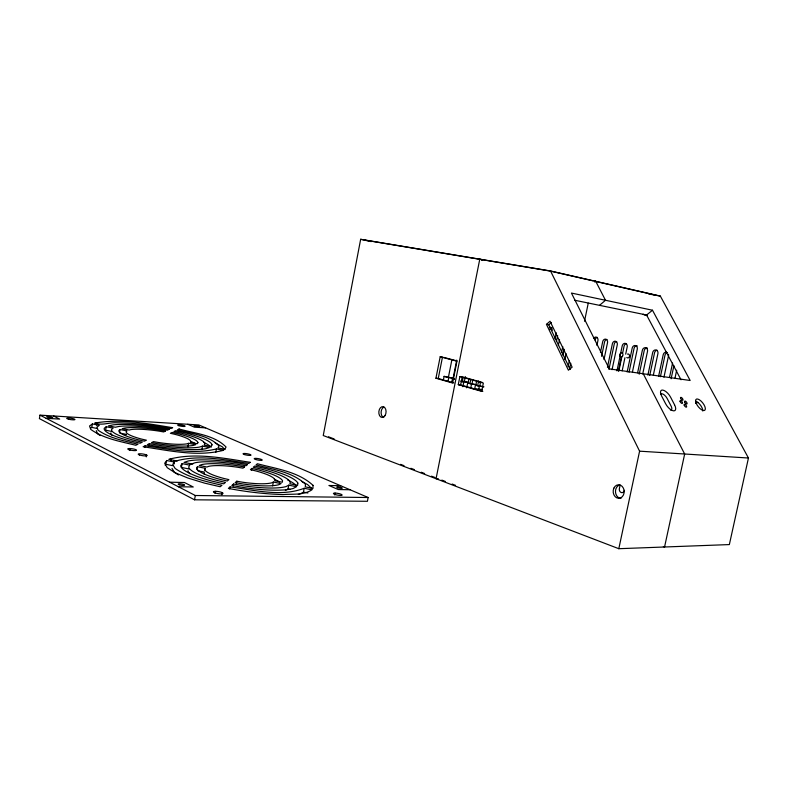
<?xml version="1.0" encoding="UTF-8"?>
<svg xmlns="http://www.w3.org/2000/svg" width="788" height="788" viewBox="0 0 788 788"><rect width="100%" height="100%" fill="white"/><g stroke="black" fill="none" stroke-linecap="round" stroke-linejoin="round"><path stroke-width="1.18" d="M39.991 415.128L39.4 418.615L194.528 499.809L367.425 501.286L368.154 497.514L198.812 424.949L39.991 415.128L195.316 495.504L368.154 497.514M90.659 428.229L91.782 427.401L92.383 423.934L99.308 425.333L96.924 427.135L98.076 430.189C109.778 438.394 124.337 440.886 137.969 444.235L135.782 445.269C120.397 441.477 103.908 438.749 90.728 429.401L89.546 426.003L92.383 423.934M96.648 424.89L97.2 422.575L96.796 424.86M106.232 426.732L104.272 428.268A54.579 9.456 8.9 0 0 130.079 440.896L140.116 443.201L142.244 442.186L134.058 440.305A47.29 8.195 8.9 0 1 111.6 429.391L113.157 428.12L106.232 426.732L105.622 430.199L111.394 431.361M119.471 432.986L120.081 429.519L127.016 430.918L126.208 431.637A32.722 5.664 8.9 0 0 141.87 439.152L146.41 440.187L144.342 441.181L137.989 439.724A40.001 6.925 8.9 0 1 118.919 430.514L120.081 429.519M129.734 450.401L130.059 448.53M144.943 447.525L145.268 445.703C168.573 449.13 193.159 454.715 216.414 448.933L223.388 450.332C197.187 457.05 169.4 450.588 143.14 446.757L145.268 445.703M146.253 456.892L146.588 454.991M149.031 446.038L149.454 443.634L158.299 445.2A47.29 8.195 8.9 0 0 199.433 447.091L202.496 446.126L209.46 447.525L205.786 448.727A54.579 9.456 8.9 0 1 158.221 446.579L147.376 444.668L149.454 443.634M165.263 465.452L166.78 460.517L174.444 462.064L174.099 463.974M170.71 460.497L171.045 458.606M170.848 460.458L171.183 458.567M178.738 431.164L179.122 428.987C194.922 433.528 214.031 434.809 226.038 447.003L224.895 449.318L217.971 447.919L219.044 445.929C208.475 434.996 191.425 433.883 177.418 429.824L179.122 428.987M182.117 463.61L180.718 465.688A59.533 11.712 9.5 0 0 212.445 481.212L223.733 483.842L225.476 482.414L216.276 480.276A51.575 10.146 9.5 0 1 188.706 466.88L189.79 465.166L182.117 463.61L181.427 467.432L189.09 468.988M187.958 446.796L188.588 443.319L195.542 444.728L193.109 445.466A40.001 6.925 8.9 0 1 158.368 443.841L151.503 442.629L153.532 441.625L158.437 442.492A32.722 5.664 8.9 0 0 186.815 443.851L188.588 443.319M196.941 469.579L197.463 466.713L205.136 468.259L204.781 470.18M201.866 449.593L202.496 446.126M194.528 499.809L195.316 495.504M215.784 452.401L216.414 448.933M215.252 493.377L215.626 491.298M221.911 494.736L222.295 492.648M229.722 488.954L230.096 486.935C253.844 489.969 281.198 497.228 304.188 488.274L311.9 489.841C303.498 495.396 292.634 493.79 283.079 494.569C264.699 494.027 246.398 491.899 228.353 488.412L230.096 486.935M233.13 486.029L233.504 484.039L243.236 485.733A51.575 10.146 9.5 0 0 286.083 486.56L288.763 485.162L296.475 486.718L293.284 488.442A59.533 11.712 9.5 0 1 243.768 487.555L231.81 485.477L233.504 484.039M236.449 483.192L236.814 481.222L242.212 482.167A35.687 7.013 9.5 0 0 271.771 482.817L273.347 482.049L281.05 483.605L278.913 484.679A43.626 8.579 9.5 0 1 242.724 483.94L235.169 482.62L236.814 481.222M251.51 470.298L251.855 468.456L258.503 469.983A43.626 8.579 9.5 0 1 282.557 480.828L282.321 482.246L274.667 480.7L274.874 479.685A35.687 7.013 9.5 0 0 255.243 470.781L250.417 469.678L251.855 468.456M272.628 485.871L273.347 482.049M285.354 490.412L288.034 488.984L288.763 485.162M300.701 493.682L303.459 492.106L304.188 488.274M360.658 239.296L323.247 435.528L618.816 548.704L729.353 544.577L748.452 458.015L660.344 296.081L550.526 270.974L360.658 239.296L371.207 241.611M334.713 494.972L335.087 493.071M440.187 356.757L456.951 361.209L452.627 383.027L435.931 378.23L440.187 356.757L442.492 357.062L438.246 378.496L453.819 382.958M443.388 379.944L444.097 376.359L453.12 378.171L456.715 360.116M448.49 376.871L451.82 360.096M448.017 381.284L448.727 377.669L453.12 378.171M451.76 382.269L452.46 378.723L454.656 378.979M481.901 260.444L482.049 259.685L479.774 259.173L436.059 478.73L438.384 478.789M458.281 384.652L459.896 376.536L462.221 376.812L460.606 384.908L458.281 384.652L481.685 391.37L483.349 383.086L459.896 376.536M462.192 382.121L463.147 377.334M462.871 386.711L463.827 381.944L468.22 382.446L468.939 378.841M461.108 380.988L464.408 381.362L465.363 376.585M466.703 387.814L467.668 383.027L475.932 384.623L476.641 381.057M470.032 383.066L470.761 379.461M470.81 387.726L471.529 384.12L475.932 384.623M472.061 383.529L472.78 379.914M474.701 388.839L475.43 385.224L483.753 386.829L475.43 385.224M477.636 385.765L478.602 380.959M478.641 389.883L479.35 386.337M479.823 385.716L480.542 382.15M555.028 338.83L556.269 332.792M556.417 341.549L557.648 335.521M558.298 345.577L559.519 339.658M561.558 352.541L562.78 346.602M562.947 355.201L564.169 349.271M564.829 359.555L566.06 353.595M568.128 366.627L569.369 360.648M569.517 369.276L570.758 363.307M584.499 321.258L588.252 303.124M596.93 345.38L597.925 340.603A3.054 2.423 -79.1 0 0 596.762 337.343A3.054 2.423 -79.1 0 0 593.797 338.151M600.456 352.423L602.702 341.647A3.073 2.462 -79.1 0 1 605.745 339.165A3.073 2.462 -79.1 0 1 607.518 342.701L604.002 359.525M601.569 356.304L604.563 341.962A3.073 2.462 -79 0 1 606.957 339.451M607.44 367.356L612.384 343.755A3.103 2.502 -79 0 1 615.467 341.253A3.103 2.502 -79 0 1 617.28 344.819L612.059 369.7M608.947 369.355L614.246 344.07A3.093 2.502 -79 0 1 616.669 341.539M616.965 370.872L622.215 345.902A3.122 2.541 -78.9 0 1 625.347 343.381A3.122 2.541 -78.9 0 1 627.189 346.986L625.682 354.147M618.413 370.961L621.368 356.865M618.826 371.138L621.821 356.895M622.579 353.339L624.076 346.208A3.122 2.541 -78.9 0 1 626.529 343.666M622.165 370.862L624.923 357.732M627.149 372.044L632.203 348.079A3.152 2.591 -78.8 0 1 635.384 345.548A3.152 2.591 -78.8 0 1 637.265 349.173L632.429 372.044M629.011 372.31L634.064 348.385A3.142 2.591 -78.8 0 1 637.236 345.863M637.61 372.754L642.358 350.286A3.172 2.63 -78.7 0 1 645.589 347.744A3.172 2.63 -78.7 0 1 647.5 351.409L642.722 373.965M639.216 374.201L644.21 350.601A3.172 2.63 -78.7 0 1 647.431 348.06M643.244 373.748L684.664 454.006L664.56 547L663.348 546.547M620.136 485.063L619.388 488.609A3.201 2.61 88 0 0 621.269 492.539A3.201 2.61 88 0 0 624.451 490.303M647.874 375.186L652.681 352.531A3.201 2.669 -78.6 0 1 655.961 349.971A3.201 2.669 -78.6 0 1 657.911 353.674L653.321 375.216M649.726 375.443L654.533 352.847A3.191 2.669 -78.6 0 1 657.103 350.246M618.816 548.704L639.59 451.169L550.526 270.974M658.571 376.447L663.181 354.817A3.231 2.719 -78.5 0 1 667.17 352.492M660.413 376.713L665.013 355.122A3.221 2.719 -78.5 0 1 666.924 352.689M663.949 377.245L668.49 355.979A3.231 2.719 -78.5 0 0 668.47 354.314M669.534 377.304L672.578 363.071M671.12 378.762L673.907 365.731M674.902 378.565L676.695 370.232M205.136 468.259L204.604 469.234A35.687 7.013 9.5 0 0 223.802 478.444L228.904 479.626L227.2 481.015L220.069 479.36A43.626 8.579 9.5 0 1 196.665 468.062L197.463 466.713M174.444 462.064L172.71 464.496L175.123 468.436C188.972 477.961 205.855 481.438 221.95 485.28L220.148 486.748L204.594 483.133L187.82 478.001L175.084 472.721M166.78 460.517L164.672 463.305L167.243 467.698L178.452 474.947M125.587 435.124L126.405 434.385L120.623 433.223M594.832 282.094L595.728 281.306L605.499 300.267L599.52 305.34M546.448 324.361L550.034 321.248L572.137 367.159L568.404 370.212L546.448 324.361L548.734 324.764L551.423 322.44M574.531 300.208L646.593 315.013L652.484 310.226L690.16 380.496L609.301 368.882L571.438 293.057L652.484 310.226M695.627 403.22L697.813 402.422M298.307 494.47L299.775 494.204M174.049 461.167L177.566 460.793M178.344 486.728L193.267 486.994L184.431 482.502L169.587 482.197M350.049 489.752L338.279 489.545L328.921 485.487L340.662 485.733M46.088 418.28L59.691 419.098L53.525 415.966M205.599 427.854L194.459 427.185L187.702 424.259M639.59 451.169L748.452 458.015M471.185 388.346L482.148 389.538M435.931 378.23L438.246 378.496M364.775 240.104L550.152 271.052L593.088 280.863M594.723 281.139L595.728 281.306M648.691 293.973L660.344 296.081M91.782 427.401L97.545 428.564M166.091 464.339L172.661 465.669M197.857 470.761L204.437 472.091L203.905 473.076A35.677 7.131 9.5 0 0 204.634 474.465M288.034 488.984L290.24 489.437M303.459 492.106L307.872 492.993M647.283 315.643L645.411 315.259A6.471 2.669 49.6 0 1 643.146 314.176M594.28 281.139L655.902 295.214M443.605 357.358L457.03 360.924M463.393 377.137L482.157 382.367M464.408 381.362L468.22 382.446M444.097 376.359L448.727 377.669M452.46 378.723L454.341 379.255M460.96 381.126L463.827 381.944M467.668 383.027L471.529 384.12M460.606 384.908L482.837 391.291M328.448 436.779L334.171 438.975M400.599 464.349L404.027 465.669M410.903 468.289L414.34 469.599M421.206 472.229L424.643 473.539M431.519 476.169L434.956 477.479M441.822 480.099L445.259 481.419M452.125 484.039L455.553 485.349M301.587 481.369L307.606 484.581L312.324 489.102M215.193 442.935L222.364 446.845L224.797 449.682M100.194 435.547L97.456 433.735L96.303 430.642M172.011 468.368L174.414 472.357M646.593 315.013L681.029 379.767M548.734 324.764L570.177 369.444M621.003 498.321A6.737 5.496 87.8 0 1 615.526 492.421A6.737 5.496 87.8 0 1 619.486 485.073M627.484 354.127A1.96 1.606 -79.7 0 1 629.376 355.004A1.96 1.606 -79.7 0 1 628.854 357.466A1.96 1.606 -79.7 0 1 626.785 357.447M660.758 394.128A5.211 2.285 51.6 0 1 667.101 398.393L671.08 406.027A5.23 2.295 51.8 0 1 670.401 410.036M595.048 339.894A3.044 2.423 -79.1 0 1 597.393 337.392M695.932 401.181A6.974 2.945 52 0 1 702.758 411.001M383.717 417.502A5.417 3.615 -85.3 0 1 381.126 412.459A5.417 3.615 -85.3 0 1 383.894 407.071M549.797 329.266A2.925 2.246 -79.4 0 1 551.767 327.572M549.305 327.424A2.935 2.246 -79.4 0 1 551.501 327.897A2.935 2.246 -79.4 0 1 552.092 330.625M189.534 464.378A59.514 11.909 9.5 0 1 192.843 463.965M287.719 480.02A59.514 11.909 9.5 0 1 296.721 486.186M274.244 479.173A43.616 8.727 9.5 0 1 279.356 481.98M190.007 473.795A51.565 10.313 9.5 0 1 188.007 470.731M203.55 442.354A54.569 9.623 8.9 0 1 211.036 447.377M191.72 441.772A39.991 7.043 8.9 0 1 195.749 444.058M112.014 435.262A47.28 8.333 8.9 0 1 110.99 432.888M313.043 485.359L312.964 488.432L305.301 486.885L305.458 484.226C292.279 471.835 272.904 469.451 256.031 464.91L257.39 463.748C276.381 468.84 298.11 471.549 313.043 485.359M297.844 483.093L297.637 485.339L289.974 483.793L290.211 481.961A51.575 10.146 9.5 0 0 261.734 469.195L253.263 467.254L254.662 466.072L264.916 468.417A59.533 11.712 9.5 0 1 297.844 483.093M212.031 444.846L211.056 446.53L204.141 445.131L204.988 443.762A47.29 8.195 8.9 0 0 181.555 433.262L173.951 431.538L175.694 430.672L184.914 432.76A54.579 9.456 8.9 0 1 212.031 444.846M197.926 442.679L197.227 443.743L190.312 442.344L190.854 441.585A32.722 5.664 8.9 0 0 174.719 434.277L170.395 433.292L172.188 432.415L178.157 433.764A40.001 6.925 8.9 0 1 197.926 442.679M199.088 426.446L194.203 425.678L199.088 426.446M244.467 466.969L242.98 468.171L237.907 467.284A35.687 7.013 9.5 0 0 208.771 466.329L206.929 467.018L199.305 465.481L201.905 464.536A43.626 8.579 9.5 0 1 237.464 465.738L244.467 466.969M247.373 464.605L245.925 465.777L237.021 464.211A51.575 10.146 9.5 0 0 195.069 462.743L191.681 463.935L184.067 462.398L188.263 460.97A59.533 11.712 9.5 0 1 236.587 462.704L247.373 464.605M250.2 462.3L248.791 463.442C225.112 459.896 200.024 454.459 176.453 460.862L168.839 459.325C195.375 452.174 223.565 458.281 250.2 462.3M52.619 417.541L47.063 416.675L52.619 417.541M165.49 431.066L163.668 431.942L159.028 431.115A32.722 5.664 8.9 0 0 131.113 429.549L129.124 430.021L122.238 428.633L125.036 427.992A40.001 6.925 8.9 0 1 159.087 429.923L165.49 431.066M169.085 429.342L167.302 430.199L159.146 428.751A47.29 8.195 8.9 0 0 118.988 426.436L115.353 427.244L108.468 425.855L112.95 424.89A54.579 9.456 8.9 0 1 159.206 427.589L169.085 429.342M172.592 427.667L170.848 428.505C153.138 425.136 135.172 422.959 117.126 422.801C109.502 422.171 102.115 425.904 94.718 423.087C120.525 418.487 147.021 423.52 172.592 427.667M674.538 404.756L670.558 397.132A7.91 3.457 51.6 0 0 662.698 390.07A7.91 3.457 51.6 0 0 661.625 396.039L665.614 403.732A7.949 3.477 51.8 0 0 673.513 410.853A7.949 3.477 51.8 0 0 674.538 404.756M613.891 488.097A6.757 5.496 87.9 0 0 618.688 498.292A6.757 5.496 87.9 0 0 623.426 488.225A6.757 5.496 87.9 0 0 613.891 488.097M622.52 356.186A1.97 1.606 -79.7 0 0 621.762 352.985A1.97 1.606 -79.7 0 0 619.801 355.575A1.97 1.606 -79.7 0 0 622.52 356.186M696.031 402.875A6.984 2.925 52 0 0 704.452 410.459A6.984 2.925 52 0 0 700.946 400.984A6.984 2.925 52 0 0 696.031 402.875M684.23 405.209A1.783 0.758 51.9 0 0 686.378 407.15A1.783 0.758 51.9 0 0 685.521 404.727A1.783 0.758 51.9 0 0 684.23 405.209M684.713 402.038A1.773 0.758 51.8 0 0 686.85 403.968A1.773 0.758 51.8 0 0 685.993 401.565A1.773 0.758 51.8 0 0 684.713 402.038M680.103 401.486A1.783 0.768 51.8 0 0 682.26 403.426A1.783 0.768 51.8 0 0 681.403 401.023A1.783 0.768 51.8 0 0 680.103 401.486M680.605 398.324A1.773 0.758 51.7 0 0 682.753 400.265A1.773 0.758 51.7 0 0 681.896 397.871A1.773 0.758 51.7 0 0 680.605 398.324M384.958 415.68A5.427 3.615 -85.1 0 0 383.461 406.736A5.427 3.615 -85.1 0 0 378.92 413.69A5.427 3.615 -85.1 0 0 384.958 415.68M179.162 484.758A3.28 0.69 8.8 0 0 184.559 485.231A3.28 0.69 8.8 0 0 180.541 483.793A3.28 0.69 8.8 0 0 179.162 484.758M337.816 487.782A2.866 0.561 10.6 0 0 342.288 488.186A2.866 0.561 10.6 0 0 338.347 486.905A2.866 0.561 10.6 0 0 337.816 487.782M214.957 492.884A4.905 1.054 9.2 0 0 222.945 493.554A4.905 1.054 9.2 0 0 216.749 491.357A4.905 1.054 9.2 0 0 214.957 492.884M139.456 454.971A4.521 0.857 8.6 0 0 146.972 455.7A4.521 0.857 8.6 0 0 141.594 453.839A4.521 0.857 8.6 0 0 139.456 454.971M128.927 449.692A4.462 0.837 8.5 0 0 136.373 450.431A4.462 0.837 8.5 0 0 131.113 448.608A4.462 0.837 8.5 0 0 128.927 449.692M68.507 419.186A4.157 0.69 8.2 0 0 74.949 419.571A4.157 0.69 8.2 0 0 69.068 418.054A4.157 0.69 8.2 0 0 68.507 419.186M178.787 425.668A3.773 0.611 9.3 0 0 185.003 426.357A3.773 0.611 9.3 0 0 180.373 424.88A3.773 0.611 9.3 0 0 178.787 425.668M244.418 454.558A4.038 0.719 9.7 0 0 250.939 455.218A4.038 0.719 9.7 0 0 245.728 453.533A4.038 0.719 9.7 0 0 244.418 454.558M255.607 459.483A4.088 0.739 9.8 0 0 262.187 460.143A4.088 0.739 9.8 0 0 256.868 458.419A4.088 0.739 9.8 0 0 255.607 459.483M335.205 494.529A4.433 0.886 10.5 0 0 342.12 495.13A4.433 0.886 10.5 0 0 336.033 493.121A4.433 0.886 10.5 0 0 335.205 494.529"/></g></svg>
